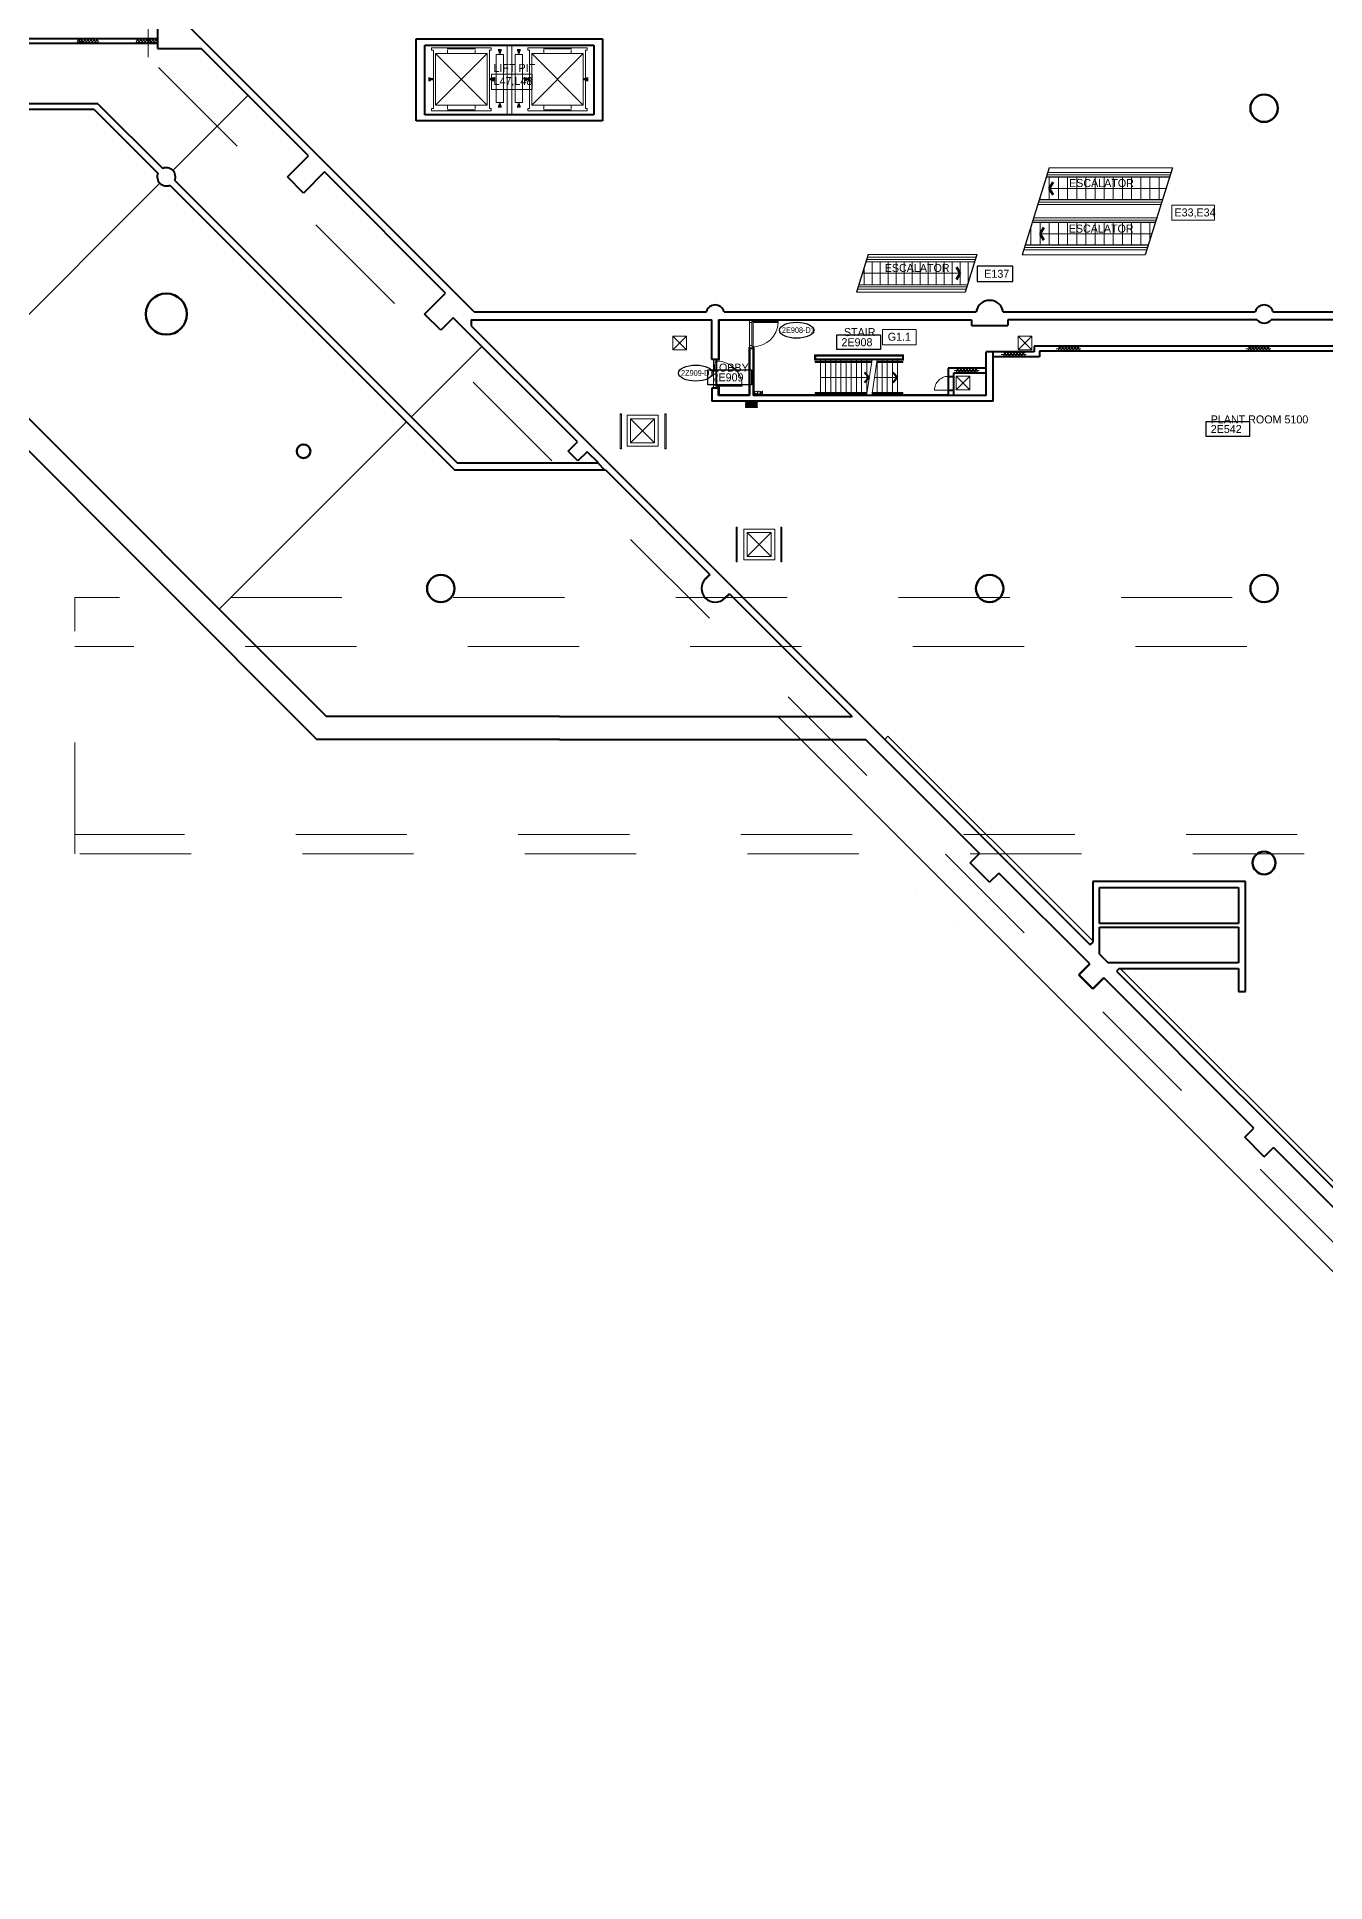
# Model space of a CAD drawing. Header units: metres. Extents: x 1807 to 3745, y 842 to 1968.
# Drawn here: x 3252.3 to 3308.7, y 1335.4 to 1416.1 of the extents above; entities that cross this region are included whole.
import ezdxf
from ezdxf.enums import TextEntityAlignment as Align

# ---------------------------------------------------------------- set-up
doc = ezdxf.new("R2010")
doc.units = ezdxf.units.M
doc.header["$MEASUREMENT"] = 0
for name, pattern in [('DGN1', [7.299439, 0, -7.299439]), ('DGN2', [9.732586, 4.866293, -4.866293]), ('DGN4', [19.465171, 9.732586, -4.866293, 0, -4.866293])]:
    doc.linetypes.add(name, pattern=pattern)
doc.layers.get('0').update_dxf_attribs({"lineweight": 0})
for name, color, linetype, lineweight in [('Level 1', 7, 'Continuous', 0), ('Level 31', 7, 'Continuous', 0), ('Level 33', 7, 'Continuous', 0), ('Primary Door', 7, 'Continuous', 0), ('TRIRIGA DOOR BOX', 7, 'Continuous', 0)]:
    doc.layers.add(name, color=color, linetype=linetype, lineweight=lineweight)
doc.styles.add('Style-CHAR_FAST_FONT', font='CHAR_FAST_FONT.shx', dxfattribs={"height": 0.2})

# ---------------------------------------------------------------- blocks, each defined once
blk = doc.blocks.new('AnonymusCell_152')
at = {"layer": 'Primary Door', "color": 7, "linetype": 'Continuous', "lineweight": 30}
blk.add_ellipse((0, 0), major_axis=(0.75, 0), ratio=0.466667, dxfattribs=at)
at = {"layer": 'Primary Door', "color": 7, "linetype": 'Continuous', "lineweight": 30, "style": 'Style-CHAR_FAST_FONT', "width": 0.799986}
blk.add_text('2E908-D1', height=0.25, dxfattribs=at).set_placement((-0.643, 0.133), align=Align.TOP_LEFT)
blk = doc.blocks.new('AnonymusCell_154')
at = {"layer": 'Primary Door', "color": 7, "linetype": 'Continuous', "lineweight": 30}
blk.add_ellipse((0, 0), major_axis=(0.75, 0), ratio=0.466667, dxfattribs=at)
at = {"layer": 'Primary Door', "color": 7, "linetype": 'Continuous', "lineweight": 30, "style": 'Style-CHAR_FAST_FONT', "width": 0.799986}
blk.add_text('2Z909-D1', height=0.25, dxfattribs=at).set_placement((-0.643, 0.133), align=Align.TOP_LEFT)
blk = doc.blocks.new('RFNUM4_24')
at = {"layer": 'Level 33', "color": 7, "linetype": 'Continuous', "lineweight": 13, "extrusion": (0, 0, -1)}
blk.add_lwpolyline([(0.00154, -0.00207), (-0.00831, -0.00207), (-0.00831, 0.00235), (0.00154, 0.00235)], close=True, dxfattribs=at)
at = {"layer": 'Level 33', "color": 7, "linetype": 'Continuous', "lineweight": 13, "extrusion": (0, 0, -1), "style": 'Style-CHAR_FAST_FONT'}
blk.add_text('G1.1', height=0.002333, rotation=180, dxfattribs=at).set_placement((-0.00002, 0), align=Align.MIDDLE_LEFT)
blk = doc.blocks.new('AnonymusCell_352')
at = {"layer": 'Level 33', "color": 7, "linetype": 'Continuous', "lineweight": 13, "extrusion": (0, 0, -1)}
blk.add_lwpolyline([(0.887, -0.333), (-0.887, -0.333), (-0.887, 0.33), (0.887, 0.33)], close=True, dxfattribs=at)
at = {"layer": 'Level 33', "color": 7, "linetype": 'Continuous', "lineweight": 13, "insert": (-0.795, 0), "char_height": 0.35, "width": 2.54949, "attachment_point": 4, "line_spacing_factor": 0.25, "style": 'Style-CHAR_FAST_FONT'}
blk.add_mtext('L47,L48', dxfattribs=at)
blk = doc.blocks.new('AnonymusCell_378')
at = {"layer": 'Level 33', "color": 7, "linetype": 'Continuous', "lineweight": 30, "extrusion": (0, 0, -1)}
blk.add_lwpolyline([(0.979, -0.515), (-0.583, -0.515), (-0.583, 0.148), (0.979, 0.148)], close=True, dxfattribs=at)
at = {"layer": 'Level 33', "color": 7, "linetype": 'Continuous', "lineweight": 30, "style": 'Style-CHAR_FAST_FONT'}
blk.add_text('E137', height=0.35, dxfattribs=at).set_placement((-0.67, -0.184), align=Align.MIDDLE_LEFT)
blk = doc.blocks.new('RFNUM4_52')
at = {"layer": 'Level 33', "color": 7, "linetype": 'Continuous', "lineweight": 13, "extrusion": (0, 0, -1)}
blk.add_lwpolyline([(0, 0), (-0.01242, 0), (-0.01242, 0.00442), (0, 0.00442)], close=True, dxfattribs=at)
at = {"layer": 'Level 33', "color": 7, "linetype": 'Continuous', "lineweight": 13, "style": 'Style-CHAR_FAST_FONT'}
blk.add_text('E33,E34', height=0.002333, dxfattribs=at).set_placement((0.00076, 0.00229), align=Align.MIDDLE_LEFT)

msp = doc.modelspace()

# ---------------------------------------------------------------- linework, layer by layer
at = {"layer": 'Level 1', "color": 7, "linetype": 'DGN2', "lineweight": 0}
for p, q in [((3257.21, 1415.234), (3257.21, 1428.766)), ((3371.21, 1301.234), (3257.21, 1415.234)), ((3292.19, 1400.676), (3291.59, 1400.676)), ((3254, 1380.4), (3254, 1391.6)), ((3333.809, 1391.6), (3254, 1391.6)), ((3334.44, 1389.46), (3254, 1389.46)), ((3336.651, 1381.24), (3254, 1381.24)), ((3336.943, 1380.4), (3254, 1380.4))]:
    msp.add_line(p, q, dxfattribs=at)
at = {"layer": 'Level 1', "color": 7, "linetype": 'Continuous', "lineweight": 40}
for p, q in [((3257.61, 1416.865), (3257.61, 1415.61)), ((3271.456, 1404.1), (3258.691, 1416.865)), ((3249.375, 1416.05), (3257.61, 1416.05)), ((3249.375, 1415.85), (3257.61, 1415.85)), ((3257.61, 1415.85), (3257.61, 1416.05)), ((3257.61, 1415.61), (3259.525, 1415.61)), ((3264.214, 1410.921), (3259.525, 1415.61)), ((3268.925, 1416.035), (3277.075, 1416.035)), ((3268.925, 1412.445), (3268.925, 1416.035)), ((3269.3, 1412.715), (3269.3, 1415.765)), ((3269.3, 1415.765), (3276.7, 1415.765)), ((3276.7, 1415.765), (3276.7, 1412.715)), ((3277.075, 1416.035), (3277.075, 1412.445)), ((3255.012, 1413.2), (3124.55, 1413.2)), ((3254.838, 1412.95), (3124.55, 1412.95)), ((3254.838, 1412.95), (3257.632, 1410.156)), ((3255.012, 1413.2), (3257.844, 1410.368)), ((3277.075, 1412.445), (3268.925, 1412.445)), ((3276.7, 1412.715), (3269.3, 1412.715)), ((3263.293, 1410), (3264.214, 1410.921)), ((3258.156, 1409.632), (3270.598, 1397.19)), ((3258.368, 1409.844), (3270.722, 1397.49)), ((3264, 1409.293), (3263.293, 1410)), ((3264.921, 1410.214), (3264, 1409.293)), ((3270.214, 1404.921), (3264.921, 1410.214)), ((3269.293, 1404), (3270.214, 1404.921)), ((3270, 1403.293), (3269.293, 1404)), ((3271.456, 1404.1), (3281.613, 1404.1)), ((3282.387, 1404.1), (3293.408, 1404.1)), ((3294.592, 1404.1), (3305.613, 1404.1)), ((3306.387, 1404.1), (3317.613, 1404.1)), ((3270.548, 1403.841), (3270, 1403.293)), ((3275.982, 1398.407), (3270.548, 1403.841)), ((3271.323, 1403.75), (3281.85, 1403.75)), ((3271.323, 1403.75), (3271.323, 1403.49)), ((3271.323, 1403.49), (3298.399, 1376.414)), ((3281.85, 1402.015), (3281.85, 1403.75)), ((3282.15, 1403.75), (3282.15, 1402.015)), ((3282.15, 1403.75), (3293.2, 1403.75)), ((3293.2, 1403.75), (3293.2, 1403.5)), ((3293.2, 1403.5), (3294.8, 1403.5)), ((3305.688, 1403.75), (3294.8, 1403.75)), ((3294.8, 1403.75), (3294.8, 1403.5)), ((3317.688, 1403.75), (3306.312, 1403.75)), ((3248.969, 1402.431), (3265, 1386.4)), ((3283.66, 1402.5), (3283.5, 1402.5)), ((3283.5, 1402.5), (3283.5, 1400.44)), ((3283.66, 1402.5), (3283.66, 1400.44)), ((3293.85, 1400.44), (3293.85, 1402.349)), ((3294.15, 1402.349), (3293.85, 1402.349)), ((3294.15, 1400.19), (3294.15, 1402.349)), ((3295.95, 1402.349), (3294.15, 1402.349)), ((3295.95, 1402.599), (3295.95, 1402.349)), ((3316.7, 1402.599), (3295.95, 1402.599)), ((3296.175, 1402.374), (3296.175, 1402.124)), ((3315.625, 1402.374), (3296.175, 1402.374)), ((3248.402, 1401.583), (3264.586, 1385.4)), ((3282.15, 1402.015), (3281.85, 1402.015)), ((3290.2, 1402.175), (3286.375, 1402.175)), ((3286.375, 1402.175), (3286.375, 1402.015)), ((3290.2, 1402.015), (3286.375, 1402.015)), ((3290.2, 1402.175), (3290.2, 1402.015)), ((3293.85, 1401.639), (3292.19, 1401.639)), ((3292.19, 1401.639), (3292.19, 1401.276)), ((3296.175, 1402.124), (3294.15, 1402.124)), ((3294.15, 1400.952), (3294.15, 1402.024)), ((3282.15, 1400.765), (3281.85, 1400.765)), ((3281.85, 1400.765), (3281.85, 1400.19)), ((3282.15, 1400.44), (3282.15, 1400.765)), ((3292.19, 1401.276), (3292.415, 1401.276)), ((3292.19, 1401.276), (3292.19, 1400.676)), ((3293.85, 1401.414), (3292.415, 1401.414)), ((3292.415, 1401.414), (3292.415, 1401.276)), ((3292.415, 1401.276), (3292.415, 1400.676)), ((3294.15, 1400.19), (3281.85, 1400.19)), ((3283.5, 1400.44), (3282.15, 1400.44)), ((3293.85, 1400.44), (3283.66, 1400.44)), ((3292.19, 1400.676), (3292.415, 1400.676)), ((3292.19, 1400.676), (3292.19, 1400.44)), ((3292.415, 1400.676), (3292.415, 1400.44)), ((3275.576, 1398), (3275.982, 1398.407)), ((3276, 1397.576), (3275.576, 1398)), ((3276.407, 1397.982), (3276, 1397.576)), ((3276.899, 1397.49), (3276.407, 1397.982)), ((3270.598, 1397.19), (3277.199, 1397.19)), ((3270.722, 1397.49), (3276.899, 1397.49)), ((3276.864, 1397.49), (3277.164, 1397.19)), ((3277.199, 1397.19), (3281.77, 1392.619)), ((3282.619, 1391.77), (3287.989, 1386.4)), ((3275.19, 1386.4), (3265, 1386.4)), ((3275.19, 1386.4), (3287.989, 1386.4)), ((3275.19, 1385.4), (3264.586, 1385.4)), ((3275.19, 1385.4), (3288.565, 1385.4)), ((3293.558, 1380.407), (3288.565, 1385.4)), ((3293.151, 1380), (3293.558, 1380.407)), ((3294, 1379.151), (3293.151, 1380)), ((3294, 1379.151), (3294.407, 1379.558)), ((3298.381, 1375.583), (3294.407, 1379.558)), ((3305.18, 1379.18), (3298.505, 1379.18)), ((3298.505, 1379.18), (3298.505, 1376.52)), ((3305.18, 1374.37), (3305.18, 1379.18)), ((3298.805, 1378.93), (3304.88, 1378.93)), ((3298.805, 1377.355), (3298.805, 1378.93)), ((3304.88, 1378.93), (3304.88, 1377.355)), ((3304.88, 1377.355), (3298.805, 1377.355)), ((3298.805, 1376.008), (3298.805, 1377.195)), ((3298.805, 1377.195), (3304.88, 1377.195)), ((3304.88, 1377.195), (3304.88, 1375.63)), ((3298.399, 1376.414), (3298.505, 1376.52)), ((3298.805, 1376.008), (3299.183, 1375.63)), ((3305.558, 1368.407), (3298.994, 1374.97)), ((3304.88, 1375.63), (3299.183, 1375.63)), ((3299.655, 1375.37), (3299.549, 1375.264)), ((3299.549, 1375.264), (3322.399, 1352.414)), ((3299.655, 1375.379), (3304.88, 1375.379)), ((3304.88, 1375.379), (3304.88, 1374.37)), ((3304.88, 1374.37), (3305.18, 1374.37)), ((3305.151, 1368), (3305.558, 1368.407)), ((3306, 1367.151), (3305.151, 1368)), ((3306, 1367.151), (3306.407, 1367.558)), ((3311.558, 1362.407), (3306.407, 1367.558))]:
    msp.add_line(p, q, dxfattribs=at)
at = {"layer": 'Level 1', "color": 7, "linetype": 'Continuous', "lineweight": 0}
for p, q in [((3249.375, 1415.85), (3257.65, 1415.85)), ((3254.236, 1416.05), (3254.103, 1415.917)), ((3254.303, 1415.85), (3254.103, 1416.05)), ((3254.103, 1415.917), (3254.17, 1415.85)), ((3254.17, 1415.85), (3254.37, 1416.05)), ((3254.436, 1415.85), (3254.236, 1416.05)), ((3254.503, 1416.05), (3254.303, 1415.85)), ((3254.37, 1416.05), (3254.57, 1415.85)), ((3254.636, 1416.05), (3254.436, 1415.85)), ((3254.703, 1415.85), (3254.503, 1416.05)), ((3254.57, 1415.85), (3254.77, 1416.05)), ((3254.836, 1415.85), (3254.636, 1416.05)), ((3254.903, 1416.05), (3254.703, 1415.85)), ((3254.77, 1416.05), (3254.97, 1415.85)), ((3255.036, 1416.05), (3254.836, 1415.85)), ((3255.036, 1415.917), (3254.903, 1416.05)), ((3254.97, 1415.85), (3255.036, 1415.917)), ((3256.81, 1416.05), (3256.677, 1415.917)), ((3256.877, 1415.85), (3256.677, 1416.05)), ((3256.677, 1415.917), (3256.743, 1415.85)), ((3256.743, 1415.85), (3256.943, 1416.05)), ((3257.01, 1415.85), (3256.81, 1416.05)), ((3257.077, 1416.05), (3256.877, 1415.85)), ((3256.943, 1416.05), (3257.143, 1415.85)), ((3257.21, 1416.05), (3257.01, 1415.85)), ((3257.277, 1415.85), (3257.077, 1416.05)), ((3257.143, 1415.85), (3257.343, 1416.05)), ((3257.41, 1415.85), (3257.21, 1416.05)), ((3257.477, 1416.05), (3257.277, 1415.85)), ((3257.343, 1416.05), (3257.543, 1415.85)), ((3257.61, 1416.05), (3257.41, 1415.85)), ((3257.61, 1415.917), (3257.477, 1416.05)), ((3257.543, 1415.85), (3257.61, 1415.917)), ((3269.6, 1415.64), (3272.2, 1415.64)), ((3269.6, 1415.54), (3269.6, 1415.64)), ((3272.2, 1415.64), (3269.6, 1415.64)), ((3269.6, 1415.54), (3269.675, 1415.54)), ((3269.675, 1412.99), (3269.675, 1415.54)), ((3269.775, 1413.14), (3269.775, 1415.39)), ((3269.775, 1415.39), (3272.025, 1415.39)), ((3272.025, 1413.14), (3269.775, 1415.39)), ((3269.775, 1413.14), (3272.025, 1415.39)), ((3270.278, 1415.54), (3270.3, 1415.54)), ((3270.9, 1415.64), (3270.3, 1415.64)), ((3270.3, 1415.64), (3270.3, 1415.6)), ((3270.3, 1415.6), (3270.9, 1415.6)), ((3270.3, 1415.39), (3270.3, 1415.54)), ((3270.9, 1415.6), (3270.9, 1415.64)), ((3270.9, 1415.64), (3271.5, 1415.64)), ((3270.9, 1415.6), (3270.9, 1415.64)), ((3271.5, 1415.6), (3270.9, 1415.6)), ((3271.5, 1415.64), (3271.5, 1415.6)), ((3271.5, 1415.39), (3271.5, 1415.54)), ((3271.522, 1415.54), (3271.5, 1415.54)), ((3272.025, 1415.39), (3272.025, 1413.14)), ((3272.125, 1412.99), (3272.125, 1415.54)), ((3272.2, 1415.54), (3272.125, 1415.54)), ((3272.2, 1415.54), (3272.2, 1415.64)), ((3272.428, 1415.349), (3272.748, 1415.349)), ((3272.428, 1413.256), (3272.428, 1415.349)), ((3272.748, 1415.349), (3272.748, 1413.256)), ((3272.9, 1412.715), (3272.9, 1415.765)), ((3273.1, 1412.715), (3273.1, 1415.765)), ((3273.572, 1415.349), (3273.252, 1415.349)), ((3273.252, 1415.349), (3273.252, 1413.256)), ((3273.572, 1413.256), (3273.572, 1415.349)), ((3276.4, 1415.64), (3273.8, 1415.64)), ((3273.8, 1415.64), (3276.4, 1415.64)), ((3273.8, 1415.54), (3273.8, 1415.64)), ((3273.8, 1415.54), (3273.875, 1415.54)), ((3273.875, 1412.99), (3273.875, 1415.54)), ((3276.225, 1415.39), (3273.975, 1415.39)), ((3273.975, 1415.39), (3273.975, 1413.14)), ((3273.975, 1413.14), (3276.225, 1415.39)), ((3276.225, 1413.14), (3273.975, 1415.39)), ((3274.478, 1415.54), (3274.5, 1415.54)), ((3275.1, 1415.64), (3274.5, 1415.64)), ((3274.5, 1415.64), (3274.5, 1415.6)), ((3274.5, 1415.6), (3275.1, 1415.6)), ((3274.5, 1415.39), (3274.5, 1415.54)), ((3275.1, 1415.6), (3275.1, 1415.64)), ((3275.1, 1415.6), (3275.1, 1415.64)), ((3275.1, 1415.64), (3275.7, 1415.64)), ((3275.7, 1415.6), (3275.1, 1415.6)), ((3275.7, 1415.64), (3275.7, 1415.6)), ((3275.7, 1415.39), (3275.7, 1415.54)), ((3275.722, 1415.54), (3275.7, 1415.54)), ((3276.225, 1413.14), (3276.225, 1415.39)), ((3276.325, 1412.99), (3276.325, 1415.54)), ((3276.4, 1415.54), (3276.325, 1415.54)), ((3276.4, 1415.54), (3276.4, 1415.64)), ((3269.6, 1412.99), (3269.6, 1412.89)), ((3269.6, 1412.99), (3269.675, 1412.99)), ((3269.6, 1412.89), (3272.2, 1412.89)), ((3272.2, 1412.89), (3269.6, 1412.89)), ((3269.775, 1413.14), (3272.025, 1413.14)), ((3270.278, 1412.99), (3270.3, 1412.99)), ((3270.3, 1413.14), (3270.3, 1412.99)), ((3270.3, 1412.93), (3270.9, 1412.93)), ((3270.3, 1412.89), (3270.3, 1412.93)), ((3270.9, 1412.89), (3270.3, 1412.89)), ((3271.5, 1412.93), (3270.9, 1412.93)), ((3270.9, 1412.93), (3270.9, 1412.89)), ((3270.9, 1412.93), (3270.9, 1412.89)), ((3270.9, 1412.89), (3271.5, 1412.89)), ((3271.5, 1413.14), (3271.5, 1412.99)), ((3271.522, 1412.99), (3271.5, 1412.99)), ((3271.5, 1412.89), (3271.5, 1412.93)), ((3272.2, 1412.99), (3272.125, 1412.99)), ((3272.2, 1412.99), (3272.2, 1412.89)), ((3272.748, 1413.256), (3272.428, 1413.256)), ((3273.252, 1413.256), (3273.572, 1413.256)), ((3273.8, 1412.99), (3273.8, 1412.89)), ((3273.8, 1412.99), (3273.875, 1412.99)), ((3276.4, 1412.89), (3273.8, 1412.89)), ((3273.8, 1412.89), (3276.4, 1412.89)), ((3276.225, 1413.14), (3273.975, 1413.14)), ((3274.478, 1412.99), (3274.5, 1412.99)), ((3274.5, 1413.14), (3274.5, 1412.99)), ((3274.5, 1412.93), (3275.1, 1412.93)), ((3274.5, 1412.89), (3274.5, 1412.93)), ((3275.1, 1412.89), (3274.5, 1412.89)), ((3275.1, 1412.93), (3275.1, 1412.89)), ((3275.7, 1412.93), (3275.1, 1412.93)), ((3275.1, 1412.93), (3275.1, 1412.89)), ((3275.1, 1412.89), (3275.7, 1412.89)), ((3275.7, 1413.14), (3275.7, 1412.99)), ((3275.722, 1412.99), (3275.7, 1412.99)), ((3275.7, 1412.89), (3275.7, 1412.93)), ((3276.4, 1412.99), (3276.325, 1412.99)), ((3276.4, 1412.99), (3276.4, 1412.89)), ((3296.51, 1410.09), (3301.894, 1410.09)), ((3301.925, 1410.19), (3296.542, 1410.19)), ((3296.608, 1409.99), (3296.608, 1408.99)), ((3297.008, 1409.99), (3297.008, 1408.99)), ((3297.408, 1409.99), (3297.408, 1408.99)), ((3297.808, 1409.99), (3297.808, 1408.99)), ((3298.208, 1409.99), (3298.208, 1408.99)), ((3298.608, 1409.99), (3298.608, 1408.99)), ((3299.008, 1409.99), (3299.008, 1408.99)), ((3299.408, 1409.99), (3299.408, 1408.99)), ((3299.808, 1409.99), (3299.808, 1408.99)), ((3300.208, 1409.99), (3300.208, 1408.99)), ((3300.608, 1409.99), (3300.608, 1408.99)), ((3301.008, 1409.99), (3301.008, 1408.99)), ((3301.408, 1409.99), (3301.408, 1408.99)), ((3296.136, 1408.89), (3301.52, 1408.89)), ((3296.208, 1409.12), (3296.208, 1408.99)), ((3296.608, 1409.49), (3301.707, 1409.49)), ((3295.893, 1408.11), (3301.277, 1408.11)), ((3301.308, 1408.21), (3295.924, 1408.21)), ((3301.489, 1408.79), (3296.105, 1408.79)), ((3296.208, 1408.01), (3296.208, 1407.01)), ((3296.608, 1408.01), (3296.608, 1407.01)), ((3297.008, 1408.01), (3297.008, 1407.01)), ((3297.408, 1408.01), (3297.408, 1407.01)), ((3297.808, 1408.01), (3297.808, 1407.01)), ((3298.208, 1408.01), (3298.208, 1407.01)), ((3298.608, 1408.01), (3298.608, 1407.01)), ((3299.008, 1408.01), (3299.008, 1407.01)), ((3299.408, 1408.01), (3299.408, 1407.01)), ((3299.808, 1408.01), (3299.808, 1407.01)), ((3300.208, 1408.01), (3300.208, 1407.01)), ((3300.608, 1408.01), (3300.608, 1407.01)), ((3301.008, 1408.01), (3301.008, 1407.248)), ((3295.808, 1407.837), (3295.808, 1407.01)), ((3296.208, 1407.51), (3301.09, 1407.51)), ((3288.624, 1406.385), (3293.372, 1406.385)), ((3293.404, 1406.485), (3288.655, 1406.485)), ((3300.872, 1406.81), (3295.488, 1406.81)), ((3295.519, 1406.91), (3300.903, 1406.91)), ((3292.707, 1405.785), (3288.437, 1405.785)), ((3288.507, 1406.009), (3288.507, 1405.285)), ((3288.857, 1406.285), (3288.857, 1405.285)), ((3289.207, 1406.285), (3289.207, 1405.285)), ((3289.557, 1406.285), (3289.557, 1405.285)), ((3289.907, 1406.285), (3289.907, 1405.285)), ((3290.257, 1406.285), (3290.257, 1405.285)), ((3290.607, 1406.285), (3290.607, 1405.285)), ((3290.957, 1406.285), (3290.957, 1405.285)), ((3291.307, 1406.285), (3291.307, 1405.285)), ((3291.657, 1406.285), (3291.657, 1405.285)), ((3292.007, 1406.285), (3292.007, 1405.285)), ((3292.357, 1406.285), (3292.357, 1405.285)), ((3292.707, 1406.285), (3292.707, 1405.285)), ((3293.057, 1406.285), (3293.057, 1405.372)), ((3288.218, 1405.085), (3292.967, 1405.085)), ((3292.998, 1405.185), (3288.25, 1405.185)), ((3283.655, 1403.725), (3283.505, 1403.725)), ((3283.505, 1403.725), (3283.505, 1403.625)), ((3283.655, 1403.725), (3283.505, 1403.725)), ((3283.505, 1403.725), (3283.505, 1403.625)), ((3283.505, 1402.625), (3283.505, 1403.625)), ((3283.505, 1403.625), (3283.605, 1403.625)), ((3283.505, 1403.625), (3283.605, 1403.625)), ((3283.605, 1403.625), (3283.605, 1403.675)), ((3283.605, 1403.675), (3283.655, 1403.675)), ((3283.605, 1403.625), (3283.605, 1403.675)), ((3283.605, 1403.675), (3283.655, 1403.675)), ((3283.605, 1402.625), (3283.605, 1403.625)), ((3283.655, 1403.675), (3283.655, 1403.725)), ((3283.655, 1403.675), (3283.655, 1403.725)), ((3283.655, 1402.525), (3283.655, 1403.675)), ((3283.655, 1403.675), (3284.755, 1403.675)), ((3283.655, 1403.625), (3283.655, 1403.675)), ((3284.755, 1403.625), (3283.655, 1403.625)), ((3284.755, 1403.675), (3284.755, 1403.625)), ((3280.15, 1403.04), (3280.75, 1402.44)), ((3280.75, 1403.04), (3280.15, 1402.44)), ((3283.505, 1402.525), (3283.505, 1402.625)), ((3283.505, 1402.625), (3283.605, 1402.625)), ((3283.505, 1402.525), (3283.505, 1402.625)), ((3283.505, 1402.625), (3283.605, 1402.625)), ((3283.655, 1402.525), (3283.505, 1402.525)), ((3283.655, 1402.525), (3283.505, 1402.525)), ((3283.605, 1402.625), (3283.605, 1402.575)), ((3283.605, 1402.625), (3283.605, 1402.575)), ((3283.605, 1402.575), (3283.655, 1402.575)), ((3283.605, 1402.575), (3283.655, 1402.575)), ((3283.655, 1402.575), (3283.655, 1402.525)), ((3283.655, 1402.575), (3283.655, 1402.525)), ((3295.25, 1403.04), (3295.85, 1402.44)), ((3295.85, 1403.04), (3295.25, 1402.44)), ((3297.131, 1402.585), (3296.997, 1402.452)), ((3297.197, 1402.385), (3296.997, 1402.585)), ((3296.997, 1402.452), (3297.064, 1402.385)), ((3297.064, 1402.385), (3297.264, 1402.585)), ((3297.331, 1402.385), (3297.131, 1402.585)), ((3297.397, 1402.585), (3297.197, 1402.385)), ((3297.264, 1402.585), (3297.464, 1402.385)), ((3297.531, 1402.585), (3297.331, 1402.385)), ((3297.597, 1402.385), (3297.397, 1402.585)), ((3297.464, 1402.385), (3297.664, 1402.585)), ((3297.731, 1402.385), (3297.531, 1402.585)), ((3297.797, 1402.585), (3297.597, 1402.385)), ((3297.664, 1402.585), (3297.864, 1402.385)), ((3297.931, 1402.585), (3297.731, 1402.385)), ((3297.931, 1402.452), (3297.797, 1402.585)), ((3297.864, 1402.385), (3297.931, 1402.452)), ((3305.43, 1402.585), (3305.297, 1402.452)), ((3305.497, 1402.385), (3305.297, 1402.585)), ((3305.297, 1402.452), (3305.363, 1402.385)), ((3305.363, 1402.385), (3305.563, 1402.585)), ((3305.63, 1402.385), (3305.43, 1402.585)), ((3305.697, 1402.585), (3305.497, 1402.385)), ((3305.563, 1402.585), (3305.763, 1402.385)), ((3305.83, 1402.585), (3305.63, 1402.385)), ((3305.897, 1402.385), (3305.697, 1402.585)), ((3305.763, 1402.385), (3305.963, 1402.585)), ((3306.03, 1402.385), (3305.83, 1402.585)), ((3306.097, 1402.585), (3305.897, 1402.385)), ((3305.963, 1402.585), (3306.163, 1402.385)), ((3306.23, 1402.585), (3306.03, 1402.385)), ((3306.23, 1402.452), (3306.097, 1402.585)), ((3306.163, 1402.385), (3306.23, 1402.452)), ((3282.075, 1401.99), (3281.925, 1401.99)), ((3281.925, 1401.99), (3281.925, 1401.89)), ((3281.925, 1401.99), (3281.925, 1401.89)), ((3282.075, 1401.99), (3281.925, 1401.99)), ((3281.925, 1401.89), (3281.925, 1400.89)), ((3281.925, 1401.89), (3282.025, 1401.89)), ((3281.925, 1401.89), (3282.025, 1401.89)), ((3282.025, 1401.89), (3282.025, 1401.94)), ((3282.025, 1401.94), (3282.075, 1401.94)), ((3282.025, 1401.89), (3282.025, 1401.94)), ((3282.025, 1401.94), (3282.075, 1401.94)), ((3282.025, 1401.89), (3282.025, 1400.89)), ((3282.075, 1401.99), (3282.075, 1400.84)), ((3282.075, 1401.94), (3282.075, 1401.99)), ((3282.075, 1401.94), (3282.075, 1401.99)), ((3286.375, 1401.888), (3286.375, 1401.928)), ((3286.375, 1401.928), (3288.843, 1401.928)), ((3288.837, 1401.888), (3286.375, 1401.888)), ((3286.6, 1401.978), (3286.825, 1401.978)), ((3286.6, 1401.928), (3286.6, 1401.978)), ((3286.825, 1401.928), (3286.6, 1401.928)), ((3286.6, 1401.888), (3286.825, 1401.888)), ((3286.6, 1400.568), (3286.6, 1401.888)), ((3286.825, 1401.978), (3286.825, 1401.928)), ((3286.825, 1401.888), (3286.825, 1400.568)), ((3287.05, 1401.978), (3287.275, 1401.978)), ((3287.05, 1401.928), (3287.05, 1401.978)), ((3287.275, 1401.928), (3287.05, 1401.928)), ((3287.05, 1401.888), (3287.275, 1401.888)), ((3287.05, 1400.568), (3287.05, 1401.888)), ((3287.275, 1401.978), (3287.275, 1401.928)), ((3287.275, 1401.888), (3287.275, 1400.568)), ((3287.5, 1401.978), (3287.725, 1401.978)), ((3287.5, 1401.928), (3287.5, 1401.978)), ((3287.725, 1401.928), (3287.5, 1401.928)), ((3287.5, 1401.888), (3287.725, 1401.888)), ((3287.5, 1400.568), (3287.5, 1401.888)), ((3287.725, 1401.978), (3287.725, 1401.928)), ((3287.725, 1401.888), (3287.725, 1400.568)), ((3287.95, 1401.978), (3288.175, 1401.978)), ((3287.95, 1401.928), (3287.95, 1401.978)), ((3288.175, 1401.928), (3287.95, 1401.928)), ((3287.95, 1401.888), (3288.175, 1401.888)), ((3287.95, 1400.568), (3287.95, 1401.888)), ((3288.175, 1401.978), (3288.175, 1401.928)), ((3288.175, 1401.888), (3288.175, 1400.568)), ((3288.4, 1401.978), (3288.625, 1401.978)), ((3288.4, 1401.928), (3288.4, 1401.978)), ((3288.625, 1401.928), (3288.4, 1401.928)), ((3288.4, 1401.888), (3288.625, 1401.888)), ((3288.4, 1400.568), (3288.4, 1401.888)), ((3288.625, 1401.978), (3288.625, 1401.928)), ((3288.625, 1401.888), (3288.625, 1400.568)), ((3290.2, 1401.888), (3289.064, 1401.888)), ((3289.07, 1401.928), (3290.2, 1401.928)), ((3289.075, 1401.888), (3289.075, 1400.568)), ((3289.3, 1401.978), (3289.525, 1401.978)), ((3289.3, 1401.928), (3289.3, 1401.978)), ((3289.525, 1401.928), (3289.3, 1401.928)), ((3289.3, 1401.888), (3289.525, 1401.888)), ((3289.3, 1400.568), (3289.3, 1401.888)), ((3289.525, 1401.978), (3289.525, 1401.928)), ((3289.525, 1401.888), (3289.525, 1400.568)), ((3289.75, 1401.978), (3289.975, 1401.978)), ((3289.75, 1401.928), (3289.75, 1401.978)), ((3289.975, 1401.928), (3289.75, 1401.928)), ((3289.75, 1401.888), (3289.975, 1401.888)), ((3289.75, 1400.568), (3289.75, 1401.888)), ((3289.975, 1401.978), (3289.975, 1401.928)), ((3289.975, 1401.888), (3289.975, 1400.568)), ((3290.2, 1401.928), (3290.2, 1401.888)), ((3292.673, 1401.639), (3292.54, 1401.506)), ((3292.74, 1401.439), (3292.54, 1401.639)), ((3292.606, 1401.439), (3292.806, 1401.639)), ((3292.873, 1401.439), (3292.673, 1401.639)), ((3292.94, 1401.639), (3292.74, 1401.439)), ((3292.806, 1401.639), (3293.006, 1401.439)), ((3293.073, 1401.639), (3292.873, 1401.439)), ((3293.14, 1401.439), (3292.94, 1401.639)), ((3293.006, 1401.439), (3293.206, 1401.639)), ((3293.273, 1401.439), (3293.073, 1401.639)), ((3293.34, 1401.639), (3293.14, 1401.439)), ((3293.206, 1401.639), (3293.406, 1401.439)), ((3293.473, 1401.639), (3293.273, 1401.439)), ((3293.473, 1401.506), (3293.34, 1401.639)), ((3294.734, 1402.338), (3294.6, 1402.205)), ((3294.8, 1402.138), (3294.6, 1402.338)), ((3294.6, 1402.205), (3294.667, 1402.138)), ((3294.667, 1402.138), (3294.867, 1402.338)), ((3294.934, 1402.138), (3294.734, 1402.338)), ((3295, 1402.338), (3294.8, 1402.138)), ((3294.867, 1402.338), (3295.067, 1402.138)), ((3295.134, 1402.338), (3294.934, 1402.138)), ((3295.2, 1402.138), (3295, 1402.338)), ((3295.067, 1402.138), (3295.267, 1402.338)), ((3295.334, 1402.138), (3295.134, 1402.338)), ((3295.4, 1402.338), (3295.2, 1402.138)), ((3295.267, 1402.338), (3295.467, 1402.138)), ((3295.534, 1402.338), (3295.334, 1402.138)), ((3295.534, 1402.205), (3295.4, 1402.338)), ((3295.467, 1402.138), (3295.534, 1402.205)), ((3281.925, 1400.79), (3281.925, 1400.89)), ((3281.925, 1400.89), (3282.025, 1400.89)), ((3281.925, 1400.89), (3282.025, 1400.89)), ((3281.925, 1400.79), (3281.925, 1400.89)), ((3282.075, 1400.79), (3281.925, 1400.79)), ((3282.075, 1400.79), (3281.925, 1400.79)), ((3282.025, 1400.89), (3282.025, 1400.84)), ((3282.025, 1400.89), (3282.025, 1400.84)), ((3282.025, 1400.84), (3282.075, 1400.84)), ((3282.025, 1400.84), (3282.075, 1400.84)), ((3283.175, 1400.89), (3282.075, 1400.89)), ((3282.075, 1400.89), (3282.075, 1400.84)), ((3282.075, 1400.84), (3282.075, 1400.79)), ((3282.075, 1400.84), (3283.175, 1400.84)), ((3282.075, 1400.84), (3282.075, 1400.79)), ((3283.175, 1400.84), (3283.175, 1400.89)), ((3286.6, 1401.228), (3288.738, 1401.228)), ((3288.965, 1401.228), (3289.975, 1401.228)), ((3292.54, 1401.506), (3292.606, 1401.439)), ((3292.54, 1401.289), (3293.14, 1400.689)), ((3292.54, 1400.689), (3293.14, 1401.289)), ((3293.406, 1401.439), (3293.473, 1401.506)), ((3283.829, 1400.117), (3283.339, 1400.117)), ((3283.829, 1400.099), (3283.339, 1400.099)), ((3283.829, 1400.08), (3283.339, 1400.08)), ((3283.829, 1400.062), (3283.339, 1400.062)), ((3283.827, 1400.043), (3283.339, 1400.043)), ((3283.827, 1400.043), (3283.339, 1400.043)), ((3283.829, 1400.024), (3283.339, 1400.024)), ((3283.829, 1400.006), (3283.339, 1400.006)), ((3283.829, 1399.987), (3283.339, 1399.987)), ((3283.829, 1399.969), (3283.339, 1399.969)), ((3283.829, 1399.95), (3283.339, 1399.95)), ((3283.829, 1399.932), (3283.339, 1399.932)), ((3283.831, 1400.604), (3283.848, 1400.604)), ((3283.848, 1400.527), (3283.831, 1400.527)), ((3283.85, 1400.612), (3283.85, 1400.613)), ((3283.85, 1400.613), (3283.865, 1400.613)), ((3283.865, 1400.584), (3283.85, 1400.584)), ((3283.865, 1400.547), (3283.85, 1400.547)), ((3283.865, 1400.518), (3283.85, 1400.518)), ((3283.975, 1400.613), (3283.965, 1400.613)), ((3283.965, 1400.613), (3283.965, 1400.518)), ((3283.965, 1400.518), (3283.975, 1400.518)), ((3283.975, 1400.518), (3283.975, 1400.613)), ((3283.987, 1400.588), (3283.975, 1400.588)), ((3283.975, 1400.588), (3283.975, 1400.543)), ((3283.987, 1400.576), (3283.975, 1400.576)), ((3283.987, 1400.555), (3283.975, 1400.555)), ((3283.975, 1400.543), (3283.984, 1400.543)), ((3284.007, 1400.577), (3284.007, 1400.573)), ((3284.042, 1400.573), (3284.007, 1400.573)), ((3284.007, 1400.573), (3284.007, 1400.558)), ((3284.007, 1400.558), (3284.007, 1400.553)), ((3284.007, 1400.558), (3284.042, 1400.558)), ((3284.062, 1400.633), (3284.042, 1400.633)), ((3284.042, 1400.633), (3284.042, 1400.498)), ((3284.042, 1400.558), (3284.042, 1400.573)), ((3284.042, 1400.498), (3284.062, 1400.498)), ((3284.062, 1400.498), (3284.062, 1400.633)), ((3288.638, 1400.568), (3286.375, 1400.568)), ((3286.375, 1400.568), (3286.375, 1400.528)), ((3286.375, 1400.528), (3288.632, 1400.528)), ((3286.825, 1400.568), (3286.6, 1400.568)), ((3286.6, 1400.528), (3286.825, 1400.528)), ((3286.6, 1400.478), (3286.6, 1400.528)), ((3286.825, 1400.478), (3286.6, 1400.478)), ((3286.825, 1400.528), (3286.825, 1400.478)), ((3287.275, 1400.568), (3287.05, 1400.568)), ((3287.05, 1400.528), (3287.275, 1400.528)), ((3287.05, 1400.478), (3287.05, 1400.528)), ((3287.275, 1400.478), (3287.05, 1400.478)), ((3287.275, 1400.528), (3287.275, 1400.478)), ((3287.725, 1400.568), (3287.5, 1400.568)), ((3287.5, 1400.528), (3287.725, 1400.528)), ((3287.5, 1400.478), (3287.5, 1400.528)), ((3287.725, 1400.478), (3287.5, 1400.478)), ((3287.725, 1400.528), (3287.725, 1400.478)), ((3288.175, 1400.568), (3287.95, 1400.568)), ((3287.95, 1400.528), (3288.175, 1400.528)), ((3287.95, 1400.478), (3287.95, 1400.528)), ((3288.175, 1400.478), (3287.95, 1400.478)), ((3288.175, 1400.528), (3288.175, 1400.478)), ((3288.625, 1400.568), (3288.4, 1400.568)), ((3288.4, 1400.528), (3288.625, 1400.528)), ((3288.4, 1400.478), (3288.4, 1400.528)), ((3288.625, 1400.478), (3288.4, 1400.478)), ((3288.625, 1400.528), (3288.625, 1400.478)), ((3288.859, 1400.528), (3290.2, 1400.528)), ((3289.075, 1400.568), (3288.865, 1400.568)), ((3290.2, 1400.568), (3288.865, 1400.568)), ((3289.075, 1400.528), (3289.3, 1400.528)), ((3289.075, 1400.478), (3289.075, 1400.528)), ((3289.3, 1400.478), (3289.075, 1400.478)), ((3289.525, 1400.568), (3289.3, 1400.568)), ((3289.3, 1400.528), (3289.525, 1400.528)), ((3289.3, 1400.478), (3289.3, 1400.528)), ((3289.3, 1400.528), (3289.3, 1400.478)), ((3289.525, 1400.478), (3289.3, 1400.478)), ((3289.525, 1400.528), (3289.525, 1400.478)), ((3289.975, 1400.568), (3289.75, 1400.568)), ((3289.75, 1400.528), (3289.975, 1400.528)), ((3289.75, 1400.478), (3289.75, 1400.528)), ((3289.975, 1400.478), (3289.75, 1400.478)), ((3289.975, 1400.528), (3289.975, 1400.478)), ((3290.2, 1400.528), (3290.2, 1400.568)), ((3278.15, 1399.575), (3279.5, 1399.575)), ((3278.15, 1398.225), (3278.15, 1399.575)), ((3278.3, 1399.425), (3279.35, 1398.375)), ((3279.35, 1399.425), (3278.3, 1398.375)), ((3279.5, 1399.575), (3279.5, 1398.225)), ((3279.5, 1398.225), (3278.15, 1398.225)), ((3283.25, 1394.6), (3284.6, 1394.6)), ((3283.25, 1393.25), (3283.25, 1394.6)), ((3283.4, 1394.45), (3284.45, 1393.4)), ((3284.45, 1394.45), (3283.4, 1393.4)), ((3284.6, 1394.6), (3284.6, 1393.25)), ((3284.6, 1393.25), (3283.25, 1393.25)), ((3289.553, 1385.543), (3289.411, 1385.4)), ((3298.505, 1376.591), (3289.553, 1385.543)), ((3322.505, 1352.591), (3299.726, 1375.37))]:
    msp.add_line(p, q, dxfattribs=at)
at = {"layer": 'Level 1', "color": 7, "linetype": 'Continuous', "lineweight": 30}
for p, q in [((3254.31, 1416.01), (3254.19, 1416.01)), ((3254.19, 1416.01), (3254.19, 1415.89)), ((3254.19, 1415.89), (3254.31, 1415.89)), ((3254.31, 1415.89), (3254.31, 1416.01)), ((3257.31, 1416.01), (3257.19, 1416.01)), ((3257.19, 1416.01), (3257.19, 1415.89)), ((3257.19, 1415.89), (3257.31, 1415.89)), ((3257.31, 1415.89), (3257.31, 1416.01)), ((3296.607, 1410.4), (3295.419, 1406.59)), ((3301.863, 1409.99), (3296.479, 1409.99)), ((3301.991, 1410.4), (3300.803, 1406.59)), ((3301.551, 1408.99), (3296.167, 1408.99)), ((3301.246, 1408.01), (3295.862, 1408.01)), ((3288.694, 1406.61), (3288.18, 1404.96)), ((3293.443, 1406.61), (3292.928, 1404.96)), ((3300.934, 1407.01), (3295.55, 1407.01)), ((3283.533, 1400.141), (3283.533, 1400.171)), ((3283.533, 1400.171), (3283.635, 1400.171)), ((3283.635, 1400.141), (3283.533, 1400.141)), ((3283.635, 1400.171), (3283.635, 1400.141))]:
    msp.add_line(p, q, dxfattribs=at)
at = {"layer": 'Level 1', "color": 7, "linetype": 'Continuous', "lineweight": 53}
for p, q in [((3272.51, 1415.535), (3272.66, 1415.535)), ((3272.585, 1415.391), (3272.585, 1415.535)), ((3273.49, 1415.535), (3273.34, 1415.535)), ((3273.415, 1415.391), (3273.415, 1415.535)), ((3269.506, 1414.19), (3269.506, 1414.34)), ((3269.506, 1414.265), (3269.65, 1414.265)), ((3272.15, 1414.265), (3272.294, 1414.265)), ((3272.294, 1414.34), (3272.294, 1414.19)), ((3273.706, 1414.34), (3273.706, 1414.19)), ((3273.85, 1414.265), (3273.706, 1414.265)), ((3276.394, 1414.265), (3276.25, 1414.265)), ((3276.394, 1414.19), (3276.394, 1414.34)), ((3272.51, 1413.07), (3272.66, 1413.07)), ((3272.585, 1413.214), (3272.585, 1413.07)), ((3273.49, 1413.07), (3273.34, 1413.07)), ((3273.415, 1413.214), (3273.415, 1413.07)), ((3297.902, 1375.101), (3298.381, 1375.583)), ((3298.513, 1374.49), (3297.902, 1375.101)), ((3298.994, 1374.97), (3298.513, 1374.49))]:
    msp.add_line(p, q, dxfattribs=at)
at = {"layer": 'Level 1', "color": 7, "linetype": 'Continuous', "lineweight": 13}
for p, q in [((3258.283, 1410.283), (3261.573, 1413.573)), ((3249.7, 1401.7), (3257.717, 1409.717)), ((3296.607, 1410.4), (3301.991, 1410.4)), ((3293.443, 1406.61), (3288.694, 1406.61)), ((3300.803, 1406.59), (3295.419, 1406.59)), ((3293.341, 1406.285), (3288.593, 1406.285)), ((3288.18, 1404.96), (3292.928, 1404.96)), ((3293.03, 1405.285), (3288.281, 1405.285)), ((3283.495, 1403.713), (3282.188, 1403.713)), ((3282.188, 1403.713), (3282.188, 1401.978)), ((3283.495, 1403.75), (3283.495, 1403.713)), ((3283.665, 1403.713), (3283.665, 1403.75)), ((3292.713, 1403.713), (3283.665, 1403.713)), ((3265, 1386.4), (3248.969, 1402.431)), ((3268.713, 1399.499), (3271.801, 1402.588)), ((3280.15, 1403.04), (3280.75, 1403.04)), ((3280.15, 1402.44), (3280.15, 1403.04)), ((3280.75, 1402.44), (3280.15, 1402.44)), ((3280.75, 1403.04), (3280.75, 1402.44)), ((3283.463, 1400.478), (3283.463, 1402.537)), ((3283.463, 1402.537), (3283.505, 1402.537)), ((3283.505, 1402.5), (3283.505, 1402.537)), ((3283.655, 1402.5), (3283.655, 1402.537)), ((3283.698, 1402.537), (3283.655, 1402.537)), ((3283.698, 1400.478), (3283.698, 1402.537)), ((3295.25, 1403.04), (3295.85, 1403.04)), ((3295.25, 1402.44), (3295.25, 1403.04)), ((3295.85, 1402.44), (3295.25, 1402.44)), ((3295.85, 1403.04), (3295.85, 1402.44)), ((3282.085, 1402.015), (3282.085, 1401.978)), ((3282.188, 1401.978), (3282.085, 1401.978)), ((3286.338, 1401.978), (3286.338, 1402.213)), ((3286.338, 1402.213), (3290.238, 1402.213)), ((3288.856, 1401.978), (3286.338, 1401.978)), ((3288.619, 1400.44), (3288.856, 1402.015)), ((3288.847, 1400.44), (3289.083, 1402.015)), ((3290.238, 1401.978), (3289.083, 1401.978)), ((3290.238, 1402.213), (3290.238, 1401.978)), ((3282.085, 1400.765), (3282.085, 1400.803)), ((3282.085, 1400.803), (3282.188, 1400.803)), ((3282.188, 1400.803), (3282.188, 1400.478)), ((3292.54, 1401.289), (3293.14, 1401.289)), ((3292.54, 1400.689), (3292.54, 1401.289)), ((3293.14, 1401.289), (3293.14, 1400.689)), ((3282.188, 1400.478), (3283.463, 1400.478)), ((3283.319, 1400.121), (3283.319, 1400.135)), ((3283.319, 1400.135), (3283.849, 1400.135)), ((3283.849, 1400.121), (3283.319, 1400.121)), ((3283.319, 1399.915), (3283.319, 1399.93)), ((3283.319, 1399.93), (3283.849, 1399.93)), ((3288.619, 1400.478), (3283.698, 1400.478)), ((3283.849, 1400.135), (3283.849, 1400.121)), ((3283.849, 1399.93), (3283.849, 1399.915)), ((3288.847, 1400.478), (3292.19, 1400.478)), ((3293.14, 1400.689), (3292.54, 1400.689)), ((3260.307, 1391.093), (3268.501, 1399.287)), ((3277.901, 1399.636), (3277.851, 1399.636)), ((3277.851, 1399.636), (3277.851, 1399.611)), ((3277.851, 1399.611), (3277.901, 1399.611)), ((3277.851, 1398.141), (3277.851, 1399.606)), ((3277.851, 1399.606), (3277.901, 1399.606)), ((3277.901, 1399.611), (3277.901, 1399.636)), ((3277.901, 1398.141), (3277.901, 1399.606)), ((3278.3, 1399.425), (3279.35, 1399.425)), ((3278.3, 1398.375), (3278.3, 1399.425)), ((3279.35, 1399.425), (3279.35, 1398.375)), ((3279.801, 1399.611), (3279.801, 1399.636)), ((3279.801, 1399.636), (3279.851, 1399.636)), ((3279.851, 1399.611), (3279.801, 1399.611)), ((3279.801, 1398.141), (3279.801, 1399.606)), ((3279.851, 1399.606), (3279.801, 1399.606)), ((3279.851, 1399.636), (3279.851, 1399.611)), ((3279.851, 1398.141), (3279.851, 1399.606)), ((3283.849, 1399.915), (3283.319, 1399.915)), ((3279.35, 1398.375), (3278.3, 1398.375)), ((3277.851, 1398.141), (3277.901, 1398.141)), ((3277.851, 1398.136), (3277.901, 1398.136)), ((3277.851, 1398.111), (3277.851, 1398.136)), ((3277.901, 1398.111), (3277.851, 1398.111)), ((3277.901, 1398.136), (3277.901, 1398.111)), ((3279.851, 1398.141), (3279.801, 1398.141)), ((3279.851, 1398.136), (3279.801, 1398.136)), ((3279.801, 1398.136), (3279.801, 1398.111)), ((3279.801, 1398.111), (3279.851, 1398.111)), ((3279.851, 1398.111), (3279.851, 1398.136)), ((3282.963, 1394.688), (3282.913, 1394.688)), ((3282.913, 1394.688), (3282.913, 1394.663)), ((3282.913, 1394.663), (3282.963, 1394.663)), ((3282.913, 1393.193), (3282.913, 1394.658)), ((3282.913, 1394.658), (3282.963, 1394.658)), ((3282.963, 1394.663), (3282.963, 1394.688)), ((3282.963, 1393.193), (3282.963, 1394.658)), ((3283.4, 1394.45), (3284.45, 1394.45)), ((3283.4, 1393.4), (3283.4, 1394.45)), ((3284.45, 1394.45), (3284.45, 1393.4)), ((3284.863, 1394.663), (3284.863, 1394.688)), ((3284.863, 1394.688), (3284.913, 1394.688)), ((3284.913, 1394.663), (3284.863, 1394.663)), ((3284.863, 1393.193), (3284.863, 1394.658)), ((3284.913, 1394.658), (3284.863, 1394.658)), ((3284.913, 1394.688), (3284.913, 1394.663)), ((3284.913, 1393.193), (3284.913, 1394.658)), ((3282.913, 1393.193), (3282.963, 1393.193)), ((3282.913, 1393.188), (3282.963, 1393.188)), ((3282.913, 1393.163), (3282.913, 1393.188)), ((3282.963, 1393.163), (3282.913, 1393.163)), ((3282.963, 1393.188), (3282.963, 1393.163)), ((3284.45, 1393.4), (3283.4, 1393.4)), ((3284.913, 1393.193), (3284.863, 1393.193)), ((3284.913, 1393.188), (3284.863, 1393.188)), ((3284.863, 1393.188), (3284.863, 1393.163)), ((3284.863, 1393.163), (3284.913, 1393.163)), ((3284.913, 1393.163), (3284.913, 1393.188)), ((3284.736, 1386.4), (3265, 1386.4)), ((3364.375, 1306.761), (3284.736, 1386.4))]:
    msp.add_line(p, q, dxfattribs=at)
at = {"layer": 'Level 1', "color": 7, "linetype": 'Continuous', "lineweight": 70}
for p, q in [((3296.77, 1409.763), (3296.608, 1409.49)), ((3296.608, 1409.49), (3296.77, 1409.217)), ((3296.37, 1407.783), (3296.208, 1407.51)), ((3296.208, 1407.51), (3296.37, 1407.237)), ((3292.707, 1405.785), (3292.545, 1406.058)), ((3292.545, 1405.512), (3292.707, 1405.785)), ((3288.525, 1401.451), (3288.738, 1401.228)), ((3288.738, 1401.228), (3288.525, 1401.004)), ((3289.763, 1401.451), (3289.975, 1401.228)), ((3289.975, 1401.228), (3289.763, 1401.004)), ((3281.576, 1392.424), (3281.77, 1392.619)), ((3282.424, 1391.576), (3282.619, 1391.77))]:
    msp.add_line(p, q, dxfattribs=at)
at = {"layer": 'Level 1', "color": 7, "linetype": 'DGN4', "lineweight": 0}
for p, q in [((3296.903, 1402.481), (3297.994, 1402.481)), ((3305.202, 1402.481), (3306.293, 1402.481)), ((3294.506, 1402.234), (3295.597, 1402.234)), ((3292.445, 1401.535), (3293.536, 1401.535))]:
    msp.add_line(p, q, dxfattribs=at)
at = {"layer": 'Level 1', "color": 7, "linetype": 'DGN1', "lineweight": 0}
for p, q in [((3283.536, 1400.141), (3283.536, 1399.934)), ((3283.633, 1400.141), (3283.633, 1399.934))]:
    msp.add_line(p, q, dxfattribs=at)
at = {"layer": 'Level 1', "color": 7, "linetype": 'Continuous', "lineweight": 70}
for centre, radius in [((3306, 1413), 0.6), ((3258, 1404), 0.9), ((3264, 1398), 0.3), ((3270, 1392), 0.6), ((3294, 1392), 0.6), ((3306, 1392), 0.6), ((3306, 1380), 0.5)]:
    msp.add_circle(centre, radius, dxfattribs=at)
at = {"layer": 'Level 1', "color": 7, "linetype": 'Continuous', "lineweight": 13}
msp.add_circle((3283.785, 1400.565), 0.06, dxfattribs=at)
at = {"layer": 'Level 1', "color": 7, "linetype": 'Continuous', "lineweight": 40}
for centre, radius, start, end in [((3258, 1410), 0.4, 157.03174, 292.96826), ((3258, 1410), 0.4, 337.03174, 112.96826), ((3282, 1404), 0.4, 14.47902, 165.52098), ((3294, 1404), 0.6, 9.59505, 170.40495), ((3306, 1404), 0.4, 14.47902, 165.52098), ((3306, 1404), 0.4, 218.68043, 321.31957), ((3282, 1392), 0.6, 135, 315)]:
    msp.add_arc(centre, radius, start, end, dxfattribs=at)
at = {"layer": 'Level 1', "color": 7, "linetype": 'Continuous', "lineweight": 0}
for centre, radius, start, end in [((3283.655, 1403.675), 1.1, 270, 357.39744), ((3282.075, 1400.84), 1.1, 2.60256, 90), ((3283.887, 1400.598), 0.04, 158.76704, 201.23296), ((3283.887, 1400.532), 0.04, 158.76704, 201.23296), ((3283.918, 1400.565), 0.0701, 164.70359, 195.29641), ((3283.896, 1400.599), 0.0339, 61.15728, 156.75727), ((3283.828, 1400.598), 0.04, 338.76704, 21.23296), ((3283.797, 1400.565), 0.0701, 344.70359, 15.29641), ((3283.828, 1400.532), 0.04, 338.76704, 21.23296), ((3283.896, 1400.531), 0.0339, 203.24273, 298.84272), ((3283.961, 1400.692), 0.0799, 232.59857, 272.78409), ((3283.961, 1400.438), 0.0799, 87.21591, 127.40143), ((3283.986, 1400.549), 0.00618, 256.12441, 76.12441), ((3283.986, 1400.582), 0.00618, 283.87559, 76.12441), ((3283.98, 1400.565), 0.0127, 304.41918, 55.58082), ((3284.007, 1400.597), 0.0205, 219.86603, 270.73873), ((3284.007, 1400.533), 0.0205, 89.26127, 140.13397)]:
    msp.add_arc(centre, radius, start, end, dxfattribs=at)
at = {"layer": 'Level 1', "color": 7, "linetype": 'DGN2', "lineweight": 0}
msp.add_arc((3292.19, 1400.676), 0.6, 90, 180, dxfattribs=at)
at = {"layer": 'Level 1', "color": 7, "linetype": 'Continuous', "lineweight": 0}
for centre, major_axis, ratio in [((3283.346, 1400.108), (-0.017, 0), 0.578813), ((3283.346, 1400.09), (-0.017, 0), 0.578813), ((3283.346, 1400.071), (-0.017, 0), 0.578813), ((3283.346, 1400.053), (-0.017, 0), 0.578813), ((3283.823, 1400.033), (0.017, 0), 0.578812), ((3283.823, 1400.015), (0.017, 0), 0.578812), ((3283.823, 1399.996), (0.017, 0), 0.578812), ((3283.823, 1399.978), (0.017, 0), 0.578812), ((3283.823, 1399.959), (0.017, 0), 0.578812), ((3283.823, 1399.941), (0.017, 0), 0.578812)]:
    msp.add_ellipse(centre, major_axis=major_axis, ratio=ratio, start_param=5.123349, end_param=7.619689, dxfattribs=at)
at = {"layer": 'Level 1', "color": 7, "linetype": 'Continuous', "lineweight": 0, "extrusion": (0, 0, -1)}
for centre, major_axis, ratio in [((3283.346, 1400.033), (0.017, 0), 0.578813), ((3283.346, 1400.015), (0.017, 0), 0.578813), ((3283.346, 1399.996), (0.017, 0), 0.578813), ((3283.346, 1399.978), (0.017, 0), 0.578813), ((3283.346, 1399.959), (0.017, 0), 0.578813), ((3283.346, 1399.941), (0.017, 0), 0.578813), ((3283.823, 1400.108), (-0.017, 0), 0.578812), ((3283.823, 1400.09), (-0.017, 0), 0.578812), ((3283.823, 1400.071), (-0.017, 0), 0.578812), ((3283.823, 1400.053), (-0.017, 0), 0.578812)]:
    msp.add_ellipse(centre, major_axis=major_axis, ratio=ratio, start_param=1.981756, end_param=4.478097, dxfattribs=at)
at = {"layer": 'Level 33', "color": 7, "linetype": 'Continuous', "lineweight": 0}
for points in [[(3290.78, 1378.579, 0), (3290.78, 1378.579, 0), (3290.78, 1378.579, 0), (3290.78, 1378.579, 0)], [(3292.645, 1377.287, 0), (3292.645, 1377.287, 0), (3292.645, 1377.287, 0), (3292.645, 1377.287, 0)]]:
    msp.add_polyline3d(points, close=True, dxfattribs=at)
at = {"layer": 'TRIRIGA DOOR BOX', "color": 251, "linetype": 'Continuous', "lineweight": 30, "true_color": 0x555555}
for points in [[(3287.321, 1403.094), (3289.221, 1403.094), (3289.221, 1402.444), (3287.321, 1402.444)], [(3281.683, 1401.557), (3283.583, 1401.557), (3283.583, 1400.907), (3281.683, 1400.907)], [(3303.467, 1399.299), (3305.367, 1399.299), (3305.367, 1398.649), (3303.467, 1398.649)]]:
    msp.add_lwpolyline(points, close=True, dxfattribs=at)

# ---------------------------------------------------------------- block references
at = {"color": 7, "linetype": 'Continuous', "lineweight": 0}
for name, p in [('AnonymusCell_352', (3273.104, 1414.16)), ('AnonymusCell_152', (3285.558, 1403.292)), ('AnonymusCell_154', (3281.148, 1401.418))]:
    msp.add_blockref(name, p, dxfattribs=at)
at = {"color": 1, "linetype": 'Continuous', "lineweight": 13, "xscale": 149.9999906867585, "yscale": 149.9999906867585, "zscale": 149.9999906867585}
msp.add_blockref('RFNUM4_52', (3301.968, 1408.101), dxfattribs=at)
at = {"color": 1, "linetype": 'Continuous', "lineweight": 30}
msp.add_blockref('AnonymusCell_378', (3294.435, 1405.946), dxfattribs=at)
at = {"color": 7, "linetype": 'Continuous', "lineweight": 13, "extrusion": (0, 0, -1), "xscale": 149.9997392292361, "yscale": 149.9997392292361, "zscale": 149.9997392292361, "rotation": 180}
msp.add_blockref('RFNUM4_24', (-3289.542, 1403.009), dxfattribs=at)

# ---------------------------------------------------------------- texts
at = {"layer": 'Level 31', "color": 7, "linetype": 'Continuous', "lineweight": 30, "style": 'Style-CHAR_FAST_FONT'}
for s, p in [('LIFT PIT', (3272.308, 1414.762)), ('ESCALATOR', (3297.473, 1409.729)), ('ESCALATOR', (3297.458, 1407.737)), ('ESCALATOR', (3289.414, 1406.016)), ('LOBBY', (3281.903, 1401.658)), ('PLANT ROOM 5100', (3303.667, 1399.394))]:
    msp.add_text(s, height=0.35, dxfattribs=at).set_placement(p, align=Align.MIDDLE_LEFT)
at = {"layer": 'Level 31', "color": 7, "linetype": 'Continuous', "lineweight": 13, "style": 'Style-CHAR_FAST_FONT'}
msp.add_text('STAIR', height=0.35, dxfattribs=at).set_placement((3287.628, 1403.212), align=Align.MIDDLE_LEFT)
at = {"layer": 'Level 33', "color": 7, "linetype": 'Continuous', "lineweight": 13, "style": 'Style-CHAR_FAST_FONT'}
for s, p in [('2E908', (3287.521, 1402.769)), ('2E909', (3281.884, 1401.232)), ('2E542', (3303.667, 1398.974))]:
    msp.add_text(s, height=0.35, dxfattribs=at).set_placement(p, align=Align.MIDDLE_LEFT)

doc.saveas('drawing.dxf')
